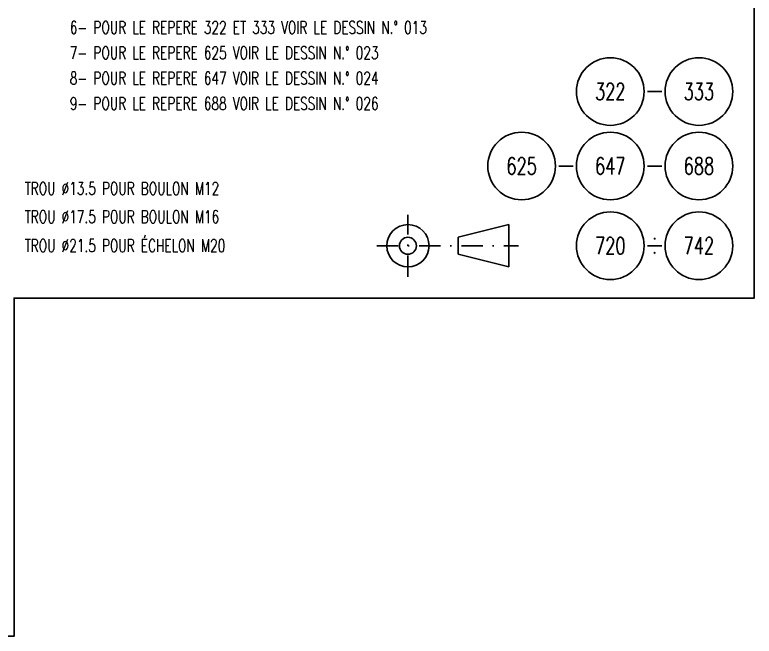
# Model space of a CAD drawing. Extents: x 144362 to 160582, y -59241 to -47761.
# Drawn here: x 157086 to 160582, y -59241 to -56301 of the extents above; entities that cross this region are included whole.
import ezdxf
from ezdxf.enums import TextEntityAlignment as Align

# ---------------------------------------------------------------- set-up
doc = ezdxf.new("R2010")
doc.units = 0
doc.header["$LTSCALE"] = 200
doc.header["$MEASUREMENT"] = 0
doc.linetypes.add('DASHDOT', pattern=[1, 0.5, -0.25, 0, -0.25])
doc.layers.get('0').update_dxf_attribs({"linetype": 'CONTINUOUS'})
for name, color, linetype in [('BOLLINI_1', 7, 'CONTINUOUS'), ('LM', 7, 'CONTINUOUS'), ('LS', 7, 'CONTINUOUS'), ('MZ', 6, 'DASHDOT')]:
    doc.layers.add(name, color=color, linetype=linetype)
doc.styles.add('RQL', font='ROMANS8.SHX', dxfattribs={"width": 0.7})
doc.styles.add('RS', font='ROMANS8.shx', dxfattribs={"width": 0.7})

# ---------------------------------------------------------------- blocks, each defined once
blk = doc.blocks.new('xxx')
blk.add_circle((0, 0), 8)
at = {"color": 3, "style": 'RQL', "width": 0.7}
blk.add_attdef('POS', text='', height=4, dxfattribs=at).set_placement((0, 0), align=Align.MIDDLE)
at = {"color": 3, "style": 'RQL', "width": 0.7, "flags": 1}
blk.add_attdef('POS1', (-0.39, -5.42), '', height=2, dxfattribs=at)
at = {"style": 'RQL', "width": 0.7, "flags": 1}
blk.add_attdef('TIPO', (-0.39, -8.66), '', height=2, dxfattribs=at)

msp = doc.modelspace()

# ---------------------------------------------------------------- linework, layer by layer
at = {"color": 0}
for p, q in [((159182.267, -57353.748), (159422.704, -57293.748)), ((159422.704, -57293.748), (159422.704, -57493.748)), ((159182.267, -57353.748), (159182.267, -57433.748)), ((159422.704, -57493.748), (159182.267, -57433.748))]:
    msp.add_line(p, q, dxfattribs=at)
for radius in [100, 40]:
    msp.add_circle((158944.996, -57393.748), radius, dxfattribs=at)
at = {"layer": 'LS', "color": 0}
for p, q in [((160145.048, -56664.088), (160077.714, -56664.088)), ((159725.923, -57016.48), (159658.588, -57016.48)), ((160145.048, -57016.48), (160077.714, -57016.48)), ((160145.048, -57393.748), (160077.714, -57393.748))]:
    msp.add_line(p, q, dxfattribs=at)
at = {"layer": 'LS', "color": 8}
msp.add_lwpolyline([(144362.383, -47761.325), (144362.383, -59241.325), (157082.383, -59241.325), (157082.383, -57641.325), (160582.383, -57641.325), (160582.383, -47761.325), (144362.383, -47761.325)], close=True, dxfattribs=at)
at = {"layer": 'LS', "color": 0, "const_width": 4.5}
for points in [[(160108.631, -57360.08, 1), (160114.131, -57360.08, 1)], [(160108.631, -57427.415, 1), (160114.131, -57427.415, 1)]]:
    msp.add_lwpolyline(points, format="xyb", close=True, dxfattribs=at)
at = {"layer": 'MZ'}
for p, q in [((158944.996, -57540.355), (158944.996, -57247.141)), ((158798.389, -57393.748), (159467.899, -57393.748))]:
    msp.add_line(p, q, dxfattribs=at)

# ---------------------------------------------------------------- block references
at = {"layer": 'BOLLINI_1'}
for p, xscale, yscale, zscale, values in [((159901.818, -56664.088), 19.9980000000023, 19.9980000000023, 19.9980000000023, {'POS': '322'}), ((160320.944, -56664.088), 19.9980000000023, 19.9980000000023, 19.9980000000023, {'POS': '333'}), ((159482.692, -57016.48), 19.99800000000229, 19.99800000000229, 19.99800000000229, {'POS': '625'}), ((159901.818, -57016.48), 19.99800000000229, 19.99800000000229, 19.99800000000229, {'POS': '647'}), ((160320.944, -57016.48), 19.99800000000229, 19.99800000000229, 19.99800000000229, {'POS': '688'}), ((159901.818, -57393.748), 19.99800000000229, 19.99800000000229, 19.99800000000229, {'POS': '720'}), ((160320.944, -57393.748), 19.99800000000229, 19.99800000000229, 19.99800000000229, {'POS': '742'})]:
    msp.add_blockref('xxx', p, dxfattribs=dict(at, xscale=xscale, yscale=yscale, zscale=zscale)).add_auto_attribs(values)

# ---------------------------------------------------------------- texts
at = {"layer": 'LM', "style": 'RS', "width": 0.7}
for s, p in [('6- POUR LE REPERE 322 ET 333 VOIR LE DESSIN N.° 013', (157346.191, -56390.97)), ('7- POUR LE REPERE 625 VOIR LE DESSIN N.° 023', (157346.191, -56510.97)), ('8- POUR LE REPERE 647 VOIR LE DESSIN N.° 024', (157346.191, -56630.97)), ('9- POUR LE REPERE 688 VOIR LE DESSIN N.° 026', (157346.191, -56750.97))]:
    msp.add_text(s, height=60, dxfattribs=at).set_placement(p)
at = {"layer": 'LM', "linetype": 'ByBlock', "style": 'RS', "width": 0.7}
for s, p in [('TROU %%C13.5 POUR BOULON M12', (157132.662, -57152.656)), ('TROU %%C17.5 POUR BOULON M16', (157132.7, -57286.438)), ('TROU %%C21.5 POUR ÉCHELON M20', (157132.674, -57423.264))]:
    msp.add_text(s, height=60, dxfattribs=at).set_placement(p)

doc.saveas('drawing.dxf')
